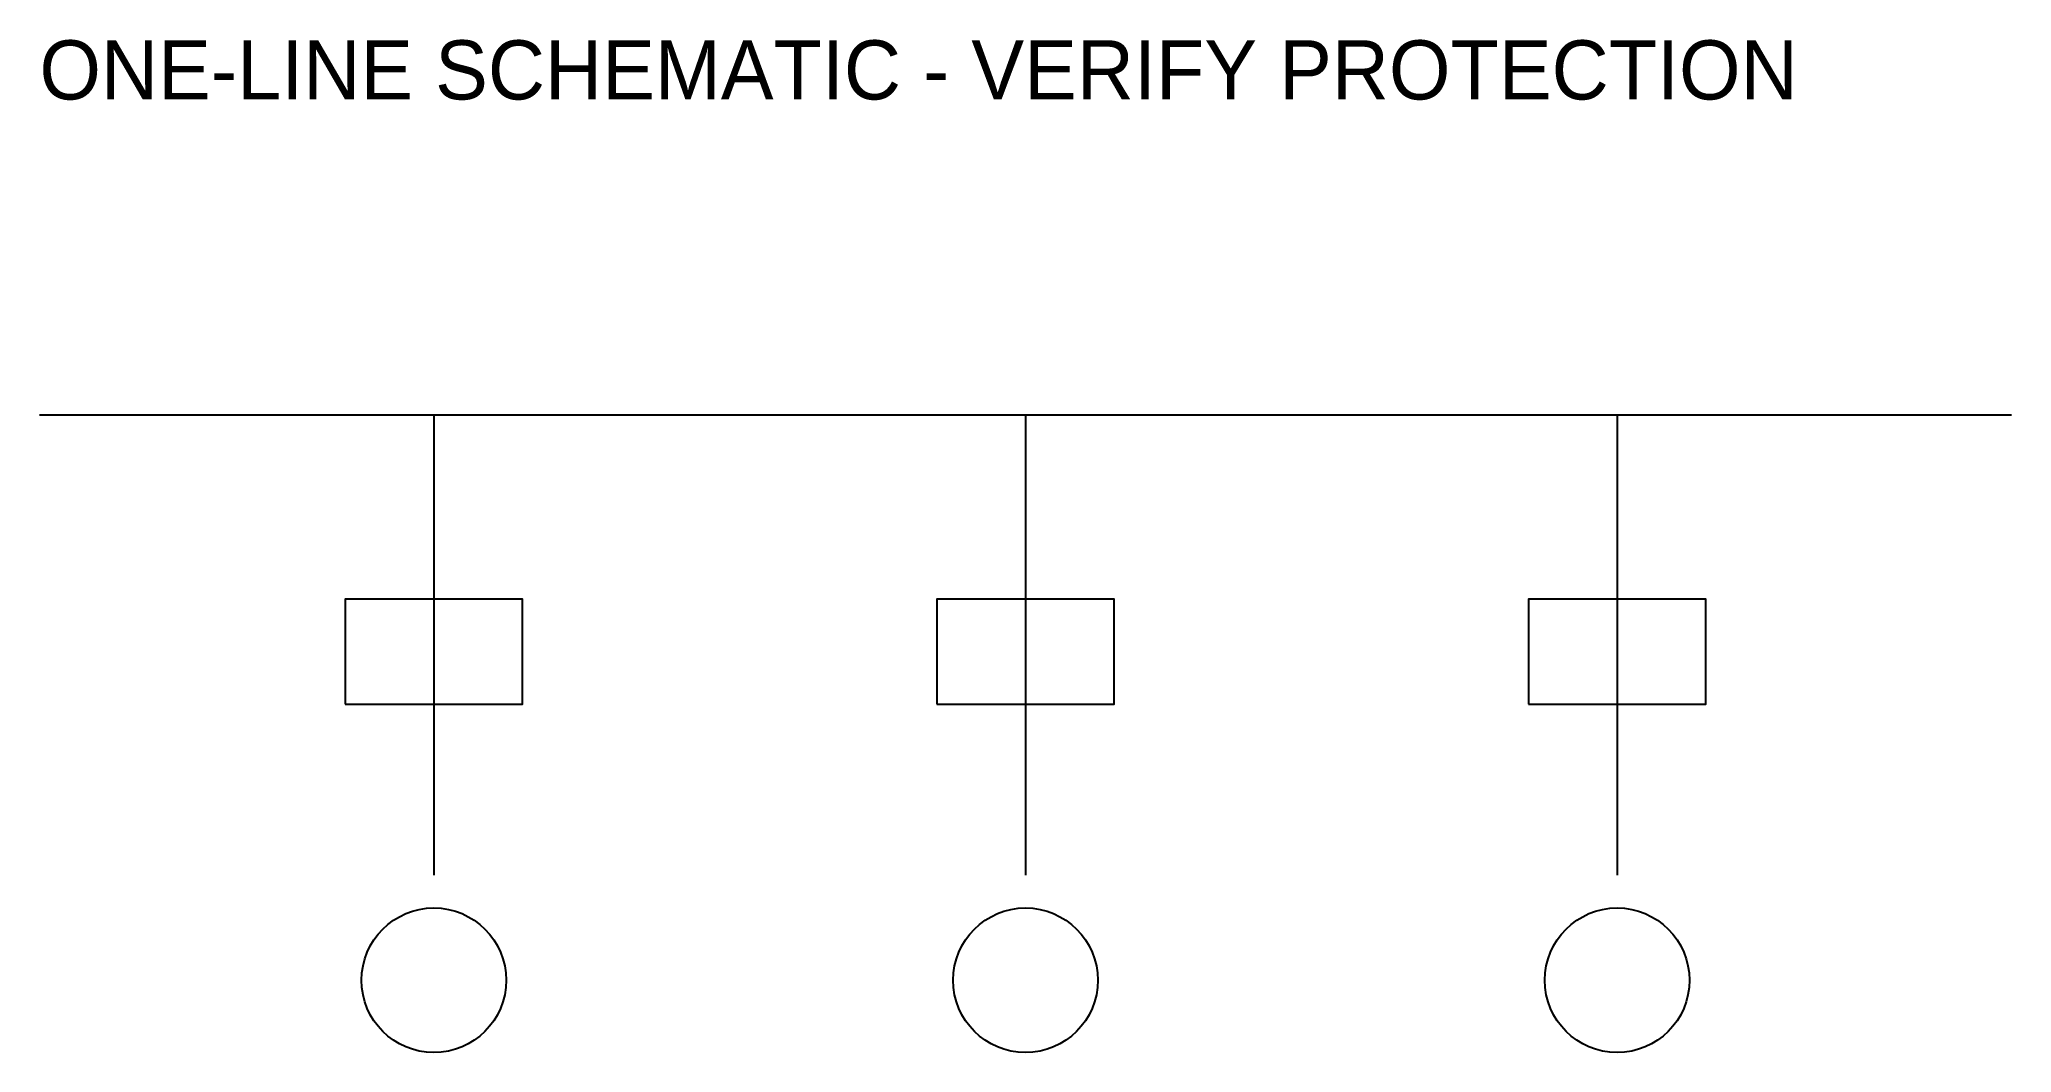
# Model space of a CAD drawing. Header units: millimetres. Extents: x 0 to 120, y 13 to 75.
import ezdxf

# ---------------------------------------------------------------- set-up
doc = ezdxf.new("R2010")
doc.units = ezdxf.units.MM
for name, color, linetype in [('E-BUS', 7, 'Continuous'), ('E-DEVICE', 7, 'Continuous'), ('E-TEXT', 7, 'Continuous'), ('E-WIRE', 7, 'Continuous')]:
    doc.layers.add(name, color=color, linetype=linetype)

msp = doc.modelspace()

# ---------------------------------------------------------------- linework, layer by layer
at = {"layer": 'E-BUS'}
msp.add_line((0, 52), (120, 52), dxfattribs=at)
at = {"layer": 'E-DEVICE'}
for points in [[(18.6, 34.4), (29.4, 34.4), (29.4, 40.8), (18.6, 40.8)], [(54.6, 34.4), (65.4, 34.4), (65.4, 40.8), (54.6, 40.8)], [(90.6, 34.4), (101.4, 34.4), (101.4, 40.8), (90.6, 40.8)]]:
    msp.add_lwpolyline(points, close=True, dxfattribs=at)
for centre in [(24, 17.6), (60, 17.6), (96, 17.6)]:
    msp.add_circle(centre, 4.4, dxfattribs=at)
at = {"layer": 'E-WIRE'}
for p, q in [((24, 52), (24, 24)), ((60, 52), (60, 24)), ((96, 52), (96, 24))]:
    msp.add_line(p, q, dxfattribs=at)

# ---------------------------------------------------------------- texts
at = {"layer": 'E-TEXT'}
msp.add_text('ONE-LINE SCHEMATIC - VERIFY PROTECTION', height=3.6, dxfattribs=at).set_placement((0, 71.2))

doc.saveas('drawing.dxf')
